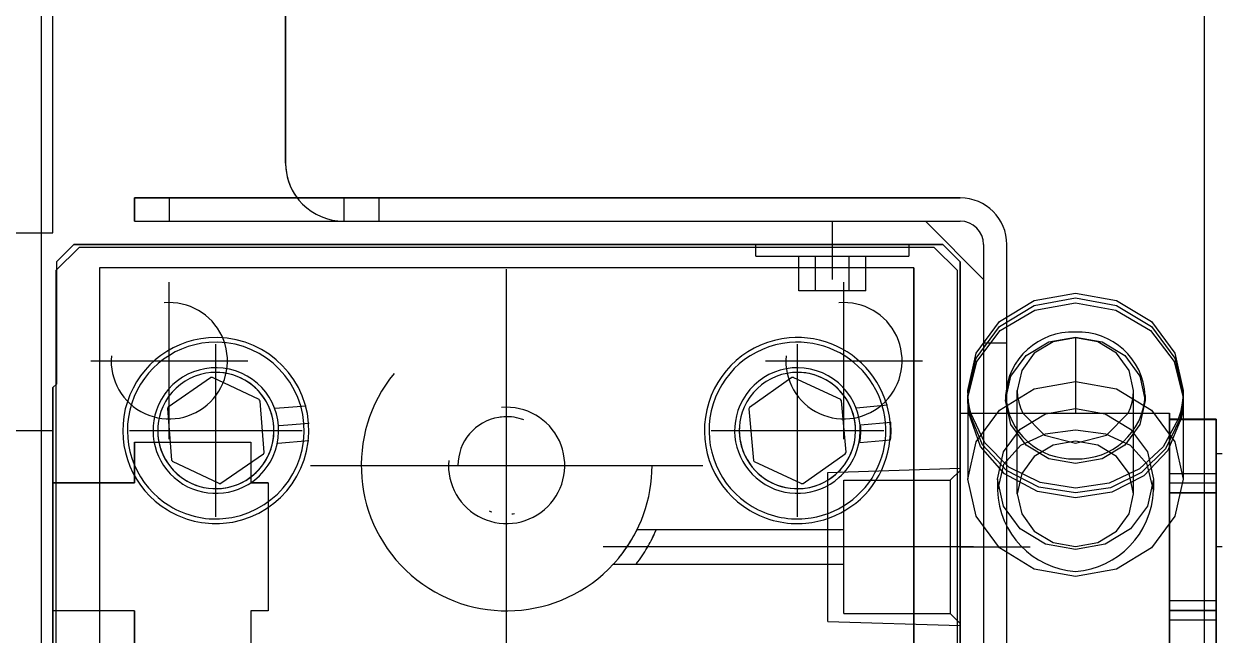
# Model space of a CAD drawing. Extents: x 250 to 718, y 586 to 1448.
# Drawn here: x 503.5 to 606.3, y 1278.6 to 1331.1 of the extents above; entities that cross this region are included whole.
import ezdxf

# ---------------------------------------------------------------- set-up
doc = ezdxf.new("R2010")
doc.units = 0
doc.layers.get('0').update_dxf_attribs({"linetype": 'CONTINUOUS'})
for name, color, linetype in [('中心线', 1, 'CONTINUOUS'), ('双点划线', 30, 'CONTINUOUS'), ('虚线', 5, 'CONTINUOUS'), ('辅助线', 8, 'CONTINUOUS')]:
    doc.layers.add(name, color=color, linetype=linetype)

msp = doc.modelspace()

# ---------------------------------------------------------------- linework, layer by layer
for p, q in [((526.009145, 1363.17633), (526.009145, 1319.17633)), ((584.009145, 1316.17633), (513.009145, 1316.17633)), ((513.009145, 1316.17633), (513.009145, 1314.17633)), ((516.009145, 1316.17633), (516.009145, 1314.17633)), ((513.009145, 1314.17633), (584.009145, 1314.17633)), ((586.009145, 1309.17633), (581.009145, 1314.17633)), ((507.809145, 1312.17633), (506.309145, 1310.67633)), ((582.509145, 1312.17633), (507.809145, 1312.17633)), ((584.009145, 1310.67633), (582.509145, 1312.17633)), ((586.009145, 1312.17633), (586.009145, 1303.97643)), ((588.009145, 1306.07223), (588.009145, 1312.17633)), ((506.309145, 1310.67633), (506.309145, 1300.17633)), ((584.009145, 1249.87633), (584.009145, 1310.67633)), ((506.309145, 1309.97633), (506.259145, 1309.92633)), ((506.259145, 1309.92633), (506.259145, 1300.12633)), ((593.909145, 1304.14713), (593.909145, 1297.67633)), ((511.009145, 1302.17633), (511.821145, 1302.17633)), ((520.197145, 1302.17633), (521.009145, 1302.17633)), ((569.009145, 1302.17633), (569.821145, 1302.17633)), ((578.197145, 1302.17633), (579.009145, 1302.17633)), ((506.309145, 1300.17633), (506.009145, 1299.87633)), ((506.009145, 1299.87633), (506.009145, 1109.17633)), ((584.659145, 1299.61563), (584.659145, 1299.19293)), ((584.659145, 1298.77033), (584.659145, 1297.67633)), ((603.159145, 1299.61563), (603.159145, 1299.19293)), ((603.159145, 1298.77033), (603.159145, 1297.14603)), ((584.009145, 1297.67633), (602.009145, 1297.67633)), ((602.009145, 1297.67633), (602.009145, 1274.67633)), ((606.009145, 1297.14603), (602.009145, 1297.14603)), ((606.009145, 1297.14603), (606.009145, 1275.20663)), ((486.009145, 1296.17633), (506.009145, 1296.17633)), ((513.009145, 1295.17633), (513.009145, 1291.67633)), ((513.009145, 1295.17633), (523.009145, 1295.17633)), ((523.009145, 1295.17633), (523.009145, 1291.67633)), ((606.509145, 1294.17633), (606.009145, 1294.17633)), ((540.009145, 1293.17633), (540.821145, 1293.17633)), ((549.197145, 1293.17633), (550.009145, 1293.17633)), ((513.009145, 1291.67633), (506.009145, 1291.67633)), ((506.259145, 1291.67633), (506.259145, 1280.67633)), ((524.509145, 1291.67633), (523.009145, 1291.67633)), ((524.509145, 1291.67633), (524.509145, 1280.67633)), ((606.009145, 1291.66113), (602.009145, 1291.66113)), ((557.112345, 1286.13983), (557.115945, 1286.14593)), ((606.509145, 1286.17633), (606.009145, 1286.17633)), ((554.561345, 1285.11373), (554.547945, 1285.09793)), ((554.602245, 1285.16243), (554.656145, 1285.22743)), ((554.680345, 1285.25683), (554.707145, 1285.28973)), ((513.009145, 1280.67633), (506.009145, 1280.67633)), ((513.009145, 1280.67633), (513.009145, 1277.17633)), ((524.509145, 1280.67633), (523.009145, 1280.67633)), ((523.009145, 1280.67633), (523.009145, 1277.17633)), ((606.009145, 1280.69153), (602.009145, 1280.69153))]:
    msp.add_line(p, q)
for points in [[(584.659145, 1299.61563), (585.363245, 1302.82373), (587.368445, 1305.54353), (590.369345, 1307.36083), (593.909145, 1307.99893)], [(584.659145, 1299.61563), (585.363245, 1302.82373), (587.368445, 1305.54353), (590.369345, 1307.36083), (593.909145, 1307.99893)], [(593.909145, 1307.99893), (597.448945, 1307.36083), (600.449845, 1305.54353), (602.455045, 1302.82373), (603.159145, 1299.61563)], [(593.909145, 1307.99893), (597.448945, 1307.36083), (600.449845, 1305.54353), (602.455045, 1302.82373), (603.159145, 1299.61563)], [(593.909145, 1304.14713), (591.995745, 1303.80223), (590.373645, 1302.81983), (589.289745, 1301.34973), (588.909145, 1299.61563)], [(593.909145, 1304.14713), (591.995745, 1303.80223), (590.373645, 1302.81983), (589.289745, 1301.34973), (588.909145, 1299.61563)], [(598.909145, 1299.61563), (598.528545, 1301.34973), (597.444645, 1302.81983), (595.822545, 1303.80223), (593.909145, 1304.14713)], [(598.909145, 1299.61563), (598.528545, 1301.34973), (597.444645, 1302.81983), (595.822545, 1303.80223), (593.909145, 1304.14713)], [(584.910045, 1297.67633), (584.800545, 1298.15533), (584.722045, 1298.63933), (584.674845, 1299.12663), (584.659145, 1299.61563)], [(584.910045, 1297.67633), (584.800545, 1298.15533), (584.722045, 1298.63933), (584.674845, 1299.12663), (584.659145, 1299.61563)], [(584.811745, 1297.67633), (584.697345, 1298.43153), (584.659145, 1299.19293)], [(584.811745, 1297.67633), (584.697345, 1298.43153), (584.659145, 1299.19293)], [(584.659145, 1298.77033), (584.662045, 1298.98163)], [(584.659145, 1298.77033), (584.662045, 1298.98163)], [(584.738245, 1297.67633), (584.678945, 1298.22213), (584.659145, 1298.77033)], [(584.738245, 1297.67633), (584.678945, 1298.22213), (584.659145, 1298.77033)], [(588.909145, 1299.61563), (588.939645, 1299.11563), (589.030845, 1298.62173), (589.181645, 1298.14003), (589.390145, 1297.67633)], [(588.909145, 1299.61563), (588.939645, 1299.11563), (589.030845, 1298.62173), (589.181645, 1298.14003), (589.390145, 1297.67633)], [(598.428145, 1297.67633), (598.636645, 1298.14003), (598.787445, 1298.62173), (598.878645, 1299.11563), (598.909145, 1299.61563)], [(598.428145, 1297.67633), (598.636645, 1298.14003), (598.787445, 1298.62173), (598.878645, 1299.11563), (598.909145, 1299.61563)], [(603.159145, 1299.61563), (603.133345, 1298.98943), (603.055945, 1298.36683), (602.927545, 1297.75123), (602.748645, 1297.14603)], [(603.159145, 1299.61563), (603.133345, 1298.98943), (603.055945, 1298.36683), (602.927545, 1297.75123), (602.748645, 1297.14603)], [(603.159145, 1299.19293), (603.141545, 1298.67633), (603.088845, 1298.16163), (603.001345, 1297.65093), (602.879145, 1297.14603)], [(603.159145, 1299.19293), (603.141545, 1298.67633), (603.088845, 1298.16163), (603.001345, 1297.65093), (602.879145, 1297.14603)], [(603.159145, 1298.77033), (603.148145, 1298.36183), (603.115245, 1297.95433), (603.060445, 1297.54873), (602.983845, 1297.14603)], [(603.159145, 1298.77033), (603.148145, 1298.36183), (603.115245, 1297.95433), (603.060445, 1297.54873), (602.983845, 1297.14603)], [(603.156245, 1298.98163), (603.159145, 1298.77033)], [(603.156245, 1298.98163), (603.159145, 1298.77033)]]:
    msp.add_lwpolyline(points)
for centre, radius, start, end in [((531.009145, 1319.17633), 5, 180, 216.8699), ((584.009145, 1312.17633), 4, 0, 90), ((584.009145, 1312.17633), 2, 0, 90), ((516.009145, 1302.17633), 5, 180, 180), ((516.009145, 1302.17633), 5, 175, 95), ((545.008045, 1293.17693), 14.0012, 180, 180), ((545.008045, 1293.17693), 14.0012, 180, 180), ((574.009145, 1302.17633), 5, 180, 180), ((574.009145, 1302.17633), 5, 175, 95), ((516.009145, 1302.17633), 4.188, 180, 180), ((516.009145, 1302.17633), 4.188, 180, 180), ((574.009145, 1302.17633), 4.188, 180, 180), ((574.009145, 1302.17633), 4.188, 180, 180), ((545.009145, 1293.17633), 12.5, 0, 0), ((545.009145, 1293.17633), 12.5, 0, 0), ((545.009145, 1293.17633), 5, 180, 180), ((545.009145, 1293.17633), 5, 175, 95), ((545.009145, 1293.17633), 4.188, 0, 0), ((545.009145, 1293.17633), 4.188, 0, 0), ((545.009145, 1293.17633), 12.5, 325.9441, 333.3494), ((545.009145, 1293.17633), 12.5, 325.9441, 333.3494), ((545.008045, 1293.17693), 14.0012, 330.0014, 332.2677), ((545.008045, 1293.17693), 14.0012, 330.0014, 332.2677), ((545.008045, 1293.17693), 14.0012, 332.4668, 334.8146), ((545.008045, 1293.17693), 14.0012, 332.4668, 334.8146), ((545.009145, 1293.17633), 12.5, 321.6699, 325.3604), ((545.009145, 1293.17633), 12.5, 321.6699, 325.3604), ((545.008045, 1293.17693), 14.0012, 322.8985, 329.6532), ((545.008045, 1293.17693), 14.0012, 322.8985, 329.6532), ((545.009145, 1293.17633), 12.5, 317.1571, 318.4795), ((545.009145, 1293.17633), 12.5, 317.1571, 318.4795), ((545.009145, 1293.17633), 12.5, 318.87, 319.5119), ((545.009145, 1293.17633), 12.5, 318.87, 319.5119), ((545.009145, 1293.17633), 12.5, 320.1185, 320.7118), ((545.009145, 1293.17633), 12.5, 320.1185, 320.7118)]:
    msp.add_arc(centre, radius, start, end)
at = {"layer": '中心线'}
for p, q in [((573.009145, 1314.17633), (573.009145, 1309.17633)), ((573.009145, 1314.17633), (573.009145, 1309.17633)), ((545.009145, 1276.30133), (545.009145, 1310.05133)), ((516.009145, 1295.42633), (516.009145, 1308.92633)), ((574.009145, 1295.42633), (574.009145, 1308.92633)), ((545.009145, 1279.00133), (545.009145, 1307.35133)), ((520.009145, 1288.75133), (520.009145, 1303.60133)), ((520.009145, 1288.81883), (520.009145, 1303.53383)), ((520.009145, 1289.08883), (520.009145, 1303.26383)), ((520.009145, 1289.42633), (520.009145, 1302.92633)), ((570.009145, 1288.75133), (570.009145, 1303.60133)), ((570.009145, 1288.81883), (570.009145, 1303.53383)), ((570.009145, 1289.08883), (570.009145, 1303.26383)), ((570.009145, 1289.42633), (570.009145, 1302.92633)), ((509.259145, 1302.17633), (522.759145, 1302.17633)), ((567.259145, 1302.17633), (580.759145, 1302.17633)), ((545.009145, 1286.42633), (545.009145, 1299.92633)), ((512.584145, 1296.17633), (527.434145, 1296.17633)), ((512.651645, 1296.17633), (527.366645, 1296.17633)), ((512.921645, 1296.17633), (527.096645, 1296.17633)), ((513.259145, 1296.17633), (526.759145, 1296.17633)), ((562.584145, 1296.17633), (577.434145, 1296.17633)), ((562.651645, 1296.17633), (577.366645, 1296.17633)), ((562.921645, 1296.17633), (577.096645, 1296.17633)), ((563.259145, 1296.17633), (576.759145, 1296.17633)), ((528.134145, 1293.17633), (561.884145, 1293.17633)), ((530.834145, 1293.17633), (559.184145, 1293.17633)), ((538.259145, 1293.17633), (551.759145, 1293.17633)), ((585.149145, 1286.17633), (553.293745, 1286.17633)), ((585.149145, 1286.17633), (555.091145, 1286.17633)), ((584.009145, 1286.17633), (590.009145, 1286.17633))]:
    msp.add_line(p, q, dxfattribs=at)
at = {"layer": '双点划线'}
for p, q in [((526.009145, 1319.17633), (526.009145, 1363.17633)), ((584.009145, 1316.17633), (513.009145, 1316.17633)), ((513.009145, 1316.17633), (513.009145, 1314.17633)), ((516.009145, 1316.17633), (516.009145, 1314.17633)), ((513.009145, 1314.17633), (584.009145, 1314.17633)), ((586.009145, 1309.17633), (581.009145, 1314.17633)), ((586.009145, 1312.17633), (586.009145, 1150.17633)), ((588.009145, 1150.17633), (588.009145, 1312.17633)), ((580.009145, 1310.17633), (510.009145, 1310.17633)), ((510.009145, 1310.17633), (510.009145, 1152.17633)), ((580.009145, 1310.17633), (580.009145, 1152.17633)), ((588.009145, 1303.67633), (586.009145, 1303.67633)), ((540.009145, 1293.17633), (540.821145, 1293.17633)), ((549.197145, 1293.17633), (550.009145, 1293.17633))]:
    msp.add_line(p, q, dxfattribs=at)
for centre, radius, start, end in [((531.009145, 1319.17633), 5, 180, 216.8699), ((584.009145, 1312.17633), 4, 0, 90), ((584.009145, 1312.17633), 2, 0, 90), ((545.009145, 1293.17633), 12.5, 0, 0), ((545.009145, 1293.17633), 12.5, 140.6919, 317.3841), ((520.009145, 1296.17633), 4.188, 180, 180), ((570.009145, 1296.17633), 4.188, 180, 180), ((545.009145, 1293.17633), 5, 180, 180), ((545.009145, 1293.17633), 4.188, 69.1245, 69.1245), ((545.009145, 1293.17633), 4.188, 99.2377, 180), ((545.009145, 1293.17633), 4.188, 72.136, 96.226), ((545.009145, 1293.17633), 12.5, 320.6919, 0)]:
    msp.add_arc(centre, radius, start, end, dxfattribs=at)
at = {"layer": '虚线'}
for p, q in [((506.009145, 1313.17633), (506.009145, 1385.17633)), ((526.009145, 1363.17633), (526.009145, 1319.17633)), ((513.009145, 1314.17633), (513.009145, 1316.17633)), ((513.009145, 1316.17633), (584.009145, 1316.17633)), ((531.009145, 1316.17633), (531.009145, 1314.17633)), ((531.009145, 1316.17633), (531.009145, 1314.17633)), ((534.009145, 1316.17633), (534.009145, 1314.17633)), ((513.009145, 1314.17633), (584.009145, 1314.17633)), ((586.009145, 1309.17633), (581.009145, 1314.17633)), ((486.009145, 1313.17633), (506.009145, 1313.17633)), ((507.809145, 1312.17633), (506.309145, 1310.67633)), ((507.809145, 1312.17633), (582.509145, 1312.17633)), ((566.430645, 1311.17633), (566.430645, 1312.17633)), ((579.587645, 1312.17633), (579.587645, 1311.17633)), ((584.009145, 1310.67633), (582.509145, 1312.17633)), ((586.009145, 1312.17633), (586.009145, 1150.17633)), ((588.009145, 1150.17633), (588.009145, 1312.17633)), ((508.259145, 1311.92633), (506.259145, 1309.92633)), ((581.759145, 1311.92633), (508.259145, 1311.92633)), ((566.430645, 1311.17633), (579.587645, 1311.17633)), ((570.122345, 1308.17633), (570.122345, 1311.17633)), ((571.565745, 1308.17633), (571.565745, 1311.17633)), ((574.452545, 1308.17633), (574.452545, 1311.17633)), ((575.895945, 1308.17633), (575.895945, 1311.17633)), ((583.759145, 1309.92633), (581.759145, 1311.92633)), ((506.309145, 1310.67633), (506.309145, 1309.97633)), ((510.009145, 1310.17633), (510.009145, 1152.17633)), ((580.009145, 1310.17633), (510.009145, 1310.17633)), ((580.009145, 1152.17633), (580.009145, 1310.17633)), ((584.009145, 1310.67633), (584.009145, 1249.87633)), ((506.259145, 1309.92633), (506.259145, 1249.89633)), ((583.759145, 1249.89633), (583.759145, 1309.92633)), ((575.895945, 1308.17633), (570.122345, 1308.17633)), ((588.009145, 1303.67633), (586.009145, 1303.67633)), ((506.309145, 1300.17633), (506.009145, 1299.87633)), ((506.009145, 951.17633), (506.009145, 1299.87633)), ((515.910945, 1298.20873), (519.564945, 1300.72923)), ((519.564945, 1300.72923), (519.566045, 1300.72933)), ((519.719145, 1300.74193), (519.720145, 1300.74193)), ((523.729945, 1298.83753), (519.720145, 1300.74173)), ((569.523145, 1300.72493), (565.892445, 1298.17103)), ((569.523145, 1300.72493), (569.524345, 1300.72503)), ((569.677245, 1300.73903), (569.678245, 1300.73913)), ((569.678245, 1300.73883), (573.705345, 1298.87153)), ((587.909145, 1299.19293), (587.909145, 1298.77033)), ((588.909145, 1290.74063), (588.909145, 1299.61563)), ((598.909145, 1290.74063), (598.909145, 1299.61563)), ((599.909145, 1299.19293), (599.909145, 1298.77033)), ((515.844145, 1298.06803), (516.199945, 1293.64343)), ((524.174145, 1294.28463), (523.818345, 1298.70923)), ((525.111145, 1298.09253), (527.772145, 1298.30653)), ((565.826945, 1298.02973), (566.223345, 1293.60853)), ((574.191345, 1294.32293), (573.794945, 1298.74413)), ((575.093345, 1298.13933), (577.752345, 1298.37763)), ((525.441645, 1296.61313), (528.033245, 1296.82153)), ((575.437345, 1296.66303), (578.026945, 1296.89513)), ((584.659145, 1297.67633), (584.659145, 1292.00843)), ((584.659145, 1297.67633), (602.009145, 1297.67633)), ((602.009145, 1274.67633), (602.009145, 1297.67633)), ((606.009145, 1297.10423), (602.009145, 1297.10423)), ((603.159145, 1297.14603), (603.159145, 1292.00843)), ((606.009145, 1275.20663), (606.009145, 1297.14603)), ((486.009145, 1296.17633), (506.009145, 1296.17633)), ((513.009145, 1291.67633), (513.009145, 1295.17633)), ((513.009145, 1295.17633), (523.009145, 1295.17633)), ((523.009145, 1295.17633), (523.009145, 1291.67633)), ((525.351845, 1295.10003), (528.012845, 1295.31393)), ((575.361445, 1295.14903), (578.020445, 1295.38743)), ((524.107345, 1294.14393), (520.453345, 1291.62343)), ((570.495145, 1291.62773), (574.125845, 1294.18163)), ((520.298145, 1291.61093), (516.288345, 1293.51513)), ((570.340045, 1291.61383), (566.312945, 1293.48113)), ((572.609145, 1292.58313), (584.009145, 1292.93903)), ((583.153145, 1291.89883), (584.009145, 1292.75483)), ((506.009145, 1291.67633), (513.009145, 1291.67633)), ((520.299145, 1291.61073), (520.298145, 1291.61073)), ((520.453345, 1291.62343), (520.452245, 1291.62333)), ((523.009145, 1291.67633), (524.509145, 1291.67633)), ((524.509145, 1291.67633), (524.509145, 1280.67633)), ((570.341045, 1291.61363), (570.340045, 1291.61353)), ((570.495145, 1291.62773), (570.493945, 1291.62763)), ((572.609145, 1279.76953), (572.609145, 1292.58313)), ((574.009145, 1291.89883), (583.153145, 1291.89883)), ((574.009145, 1280.45383), (574.009145, 1291.89883)), ((583.153145, 1291.89883), (583.153145, 1280.45383)), ((587.209145, 1292.00843), (587.209145, 1291.03643)), ((600.609145, 1292.00843), (600.609145, 1291.03643)), ((606.009145, 1292.46823), (602.009145, 1292.46823)), ((602.009145, 1291.67633), (606.009145, 1291.67633)), ((606.009145, 1291.66113), (602.009145, 1291.66113)), ((600.609145, 1291.01863), (600.609145, 1291.03643)), ((602.009145, 1290.81253), (606.009145, 1290.81253)), ((606.009145, 1290.81233), (602.009145, 1290.81233)), ((556.211245, 1287.62983), (556.181145, 1287.56943)), ((556.234145, 1287.67633), (556.211345, 1287.63003)), ((556.234145, 1287.67633), (574.009145, 1287.67633)), ((557.400945, 1286.66153), (557.423545, 1286.70463)), ((554.957645, 1285.60813), (554.989245, 1285.64983)), ((555.084045, 1285.77733), (555.115645, 1285.82053)), ((555.350045, 1286.15383), (555.360245, 1286.16883)), ((555.355245, 1286.16143), (555.365345, 1286.17633)), ((555.360345, 1286.16893), (555.365345, 1286.17633)), ((557.133445, 1286.17633), (557.091145, 1286.10353)), ((557.091245, 1286.10343), (557.133545, 1286.17623)), ((557.115945, 1286.14593), (557.133545, 1286.17633)), ((554.174345, 1284.67633), (574.009145, 1284.67633)), ((554.424345, 1284.95413), (554.368045, 1284.89023)), ((554.547945, 1285.09793), (554.515845, 1285.06013)), ((554.601245, 1285.16123), (554.561345, 1285.11373)), ((554.656145, 1285.22743), (554.680345, 1285.25683)), ((556.143445, 1284.68953), (556.133345, 1284.67623)), ((556.175145, 1284.73113), (556.143545, 1284.68953)), ((556.369145, 1284.99403), (556.383345, 1285.01373)), ((606.009145, 1281.54033), (602.009145, 1281.54033)), ((513.009145, 1280.67633), (506.009145, 1280.67633)), ((513.009145, 1277.17633), (513.009145, 1280.67633)), ((523.009145, 1280.67633), (523.009145, 1277.17633)), ((524.509145, 1280.67633), (523.009145, 1280.67633)), ((574.009145, 1280.45383), (583.153145, 1280.45383)), ((583.153145, 1280.45383), (584.009145, 1279.59783)), ((606.009145, 1280.69153), (602.009145, 1280.69153)), ((606.009145, 1280.67633), (602.009145, 1280.67633)), ((572.609145, 1279.76953), (584.009145, 1279.41363)), ((606.009145, 1279.88443), (602.009145, 1279.88443))]:
    msp.add_line(p, q, dxfattribs=at)
for points in [[(584.659145, 1299.19293), (585.363245, 1302.40113), (587.368445, 1305.12093), (590.369345, 1306.93813), (593.909145, 1307.57633)], [(584.659145, 1299.19293), (585.363245, 1302.40113), (587.368445, 1305.12093), (590.369345, 1306.93813), (593.909145, 1307.57633)], [(584.662045, 1298.98163), (585.431745, 1302.12433), (587.451345, 1304.77253), (590.423245, 1306.53563), (593.909145, 1307.15373)], [(584.662045, 1298.98163), (585.431745, 1302.12433), (587.451345, 1304.77253), (590.423245, 1306.53563), (593.909145, 1307.15373)], [(593.909145, 1307.57633), (597.448945, 1306.93813), (600.449845, 1305.12093), (602.455045, 1302.40113), (603.159145, 1299.19293)], [(593.909145, 1307.57633), (597.448945, 1306.93813), (600.449845, 1305.12093), (602.455045, 1302.40113), (603.159145, 1299.19293)], [(593.909145, 1307.15373), (597.395045, 1306.53563), (600.366945, 1304.77253), (602.386545, 1302.12433), (603.156245, 1298.98163)], [(593.909145, 1307.15373), (597.395045, 1306.53563), (600.366945, 1304.77253), (602.386545, 1302.12433), (603.156245, 1298.98163)], [(587.909145, 1298.77033), (588.365845, 1300.85133), (589.666545, 1302.61553), (591.613045, 1303.79423), (593.909145, 1304.20823)], [(587.909145, 1298.77033), (588.365845, 1300.85133), (589.666545, 1302.61553), (591.613045, 1303.79423), (593.909145, 1304.20823)], [(593.909145, 1304.20823), (596.205245, 1303.79423), (598.151745, 1302.61553), (599.452445, 1300.85133), (599.909145, 1298.77033)], [(593.909145, 1304.20823), (596.205245, 1303.79423), (598.151745, 1302.61553), (599.452445, 1300.85133), (599.909145, 1298.77033)], [(584.659145, 1292.00843), (585.363245, 1295.21663), (587.368445, 1297.93643), (590.369345, 1299.75363), (593.909145, 1300.39183)], [(584.659145, 1292.00843), (585.363245, 1295.21663), (587.368445, 1297.93643), (590.369345, 1299.75363), (593.909145, 1300.39183)], [(593.909145, 1300.39183), (597.448945, 1299.75363), (600.449845, 1297.93643), (602.455045, 1295.21663), (603.159145, 1292.00843)], [(593.909145, 1300.39183), (597.448945, 1299.75363), (600.449845, 1297.93643), (602.455045, 1295.21663), (603.159145, 1292.00843)], [(593.909145, 1293.33253), (591.613045, 1293.74643), (589.666545, 1294.92523), (588.365845, 1296.68943), (587.909145, 1298.77033)], [(593.909145, 1293.33253), (591.613045, 1293.74643), (589.666545, 1294.92523), (588.365845, 1296.68943), (587.909145, 1298.77033)], [(599.909145, 1298.77033), (599.452445, 1296.68943), (598.151745, 1294.92523), (596.205245, 1293.74643), (593.909145, 1293.33253)], [(599.909145, 1298.77033), (599.452445, 1296.68943), (598.151745, 1294.92523), (596.205245, 1293.74643), (593.909145, 1293.33253)], [(587.209145, 1292.00843), (587.719145, 1294.33223), (589.171545, 1296.30223), (591.345145, 1297.61853), (593.909145, 1298.08073)], [(587.209145, 1292.00843), (587.719145, 1294.33223), (589.171545, 1296.30223), (591.345145, 1297.61853), (593.909145, 1298.08073)], [(593.909145, 1298.08073), (596.473145, 1297.61853), (598.646745, 1296.30223), (600.099145, 1294.33223), (600.609145, 1292.00843)], [(593.909145, 1298.08073), (596.473145, 1297.61853), (598.646745, 1296.30223), (600.099145, 1294.33223), (600.609145, 1292.00843)], [(593.909145, 1290.38703), (590.650745, 1290.92433), (587.810145, 1292.46753), (585.751245, 1294.81863), (584.738245, 1297.67633)], [(593.909145, 1290.38703), (590.650745, 1290.92433), (587.810145, 1292.46753), (585.751245, 1294.81863), (584.738245, 1297.67633)], [(593.909145, 1290.80963), (590.761545, 1291.30993), (587.989545, 1292.75113), (585.924145, 1294.96113), (584.811745, 1297.67633)], [(593.909145, 1290.80963), (590.761545, 1291.30993), (587.989545, 1292.75113), (585.924145, 1294.96113), (584.811745, 1297.67633)], [(593.909145, 1291.23223), (590.873845, 1291.69643), (588.174645, 1293.03763), (586.110445, 1295.10733), (584.910045, 1297.67633)], [(593.909145, 1291.23223), (590.873845, 1291.69643), (588.174645, 1293.03763), (586.110445, 1295.10733), (584.910045, 1297.67633)], [(589.390145, 1297.67633), (591.235045, 1295.78653), (593.909145, 1295.08403)], [(589.390145, 1297.67633), (591.235045, 1295.78653), (593.909145, 1295.08403)], [(593.909145, 1295.08403), (596.583245, 1295.78653), (598.428145, 1297.67633)], [(593.909145, 1295.08403), (596.583245, 1295.78653), (598.428145, 1297.67633)], [(602.879145, 1297.14603), (601.658045, 1294.61483), (599.595545, 1292.58083), (596.915545, 1291.26473), (593.909145, 1290.80963)], [(602.879145, 1297.14603), (601.658045, 1294.61483), (599.595545, 1292.58083), (596.915545, 1291.26473), (593.909145, 1290.80963)], [(602.748645, 1297.14603), (601.453845, 1294.76533), (599.402645, 1292.87083), (596.800845, 1291.65243), (593.909145, 1291.23223)], [(602.983845, 1297.14603), (601.847945, 1294.46773), (599.782145, 1292.29353), (597.028345, 1290.87803), (593.909145, 1290.38703)], [(602.748645, 1297.14603), (601.453845, 1294.76533), (599.402645, 1292.87083), (596.800845, 1291.65243), (593.909145, 1291.23223)], [(602.983845, 1297.14603), (601.847945, 1294.46773), (599.782145, 1292.29353), (597.028345, 1290.87803), (593.909145, 1290.38703)], [(593.909145, 1296.19863), (591.314445, 1295.87423), (589.179445, 1294.90423), (587.736245, 1293.27093), (587.209145, 1291.03643)], [(593.909145, 1296.19863), (591.314445, 1295.87423), (589.179445, 1294.90423), (587.736245, 1293.27093), (587.209145, 1291.03643)], [(600.609145, 1291.03643), (600.080145, 1293.27463), (598.640645, 1294.90293), (596.513745, 1295.87153), (593.909145, 1296.19863)], [(600.609145, 1291.03643), (600.080145, 1293.27463), (598.640645, 1294.90293), (596.513745, 1295.87153), (593.909145, 1296.19863)], [(593.909145, 1295.27213), (591.995745, 1294.92723), (590.373645, 1293.94493), (589.289745, 1292.47473), (588.909145, 1290.74063)], [(593.909145, 1295.27213), (591.995745, 1294.92723), (590.373645, 1293.94493), (589.289745, 1292.47473), (588.909145, 1290.74063)], [(598.909145, 1290.74063), (598.528545, 1292.47473), (597.444645, 1293.94493), (595.822545, 1294.92723), (593.909145, 1295.27213)], [(598.909145, 1290.74063), (598.528545, 1292.47473), (597.444645, 1293.94493), (595.822545, 1294.92723), (593.909145, 1295.27213)], [(593.909145, 1283.62513), (590.369345, 1284.26323), (587.368445, 1286.08053), (585.363245, 1288.80033), (584.659145, 1292.00843)], [(593.909145, 1283.62513), (590.369345, 1284.26323), (587.368445, 1286.08053), (585.363245, 1288.80033), (584.659145, 1292.00843)], [(593.909145, 1285.93623), (591.345145, 1286.39843), (589.171545, 1287.71473), (587.719145, 1289.68473), (587.209145, 1292.00843)], [(593.909145, 1285.93623), (591.345145, 1286.39843), (589.171545, 1287.71473), (587.719145, 1289.68473), (587.209145, 1292.00843)], [(600.609145, 1292.00843), (600.099145, 1289.68473), (598.646745, 1287.71473), (596.473145, 1286.39843), (593.909145, 1285.93623)], [(603.159145, 1292.00843), (602.455045, 1288.80033), (600.449845, 1286.08053), (597.448945, 1284.26323), (593.909145, 1283.62513)], [(603.159145, 1292.00843), (602.455045, 1288.80033), (600.449845, 1286.08053), (597.448945, 1284.26323), (593.909145, 1283.62513)], [(600.609145, 1292.00843), (600.099145, 1289.68473), (598.646745, 1287.71473), (596.473145, 1286.39843), (593.909145, 1285.93623)], [(588.909145, 1290.74063), (589.289745, 1289.00643), (590.373645, 1287.53633), (591.995745, 1286.55403), (593.909145, 1286.20903)], [(588.909145, 1290.74063), (589.289745, 1289.00643), (590.373645, 1287.53633), (591.995745, 1286.55403), (593.909145, 1286.20903)], [(593.909145, 1286.20903), (595.822545, 1286.55403), (597.444645, 1287.53633), (598.528545, 1289.00643), (598.909145, 1290.74063)], [(593.909145, 1286.20903), (595.822545, 1286.55403), (597.444645, 1287.53633), (598.528545, 1289.00643), (598.909145, 1290.74063)]]:
    msp.add_lwpolyline(points, dxfattribs=at)
for centre, radius, start, end in [((531.009145, 1319.17633), 5, 180, 270), ((584.009145, 1312.17633), 4, 0, 90), ((584.009145, 1312.17633), 2, 0, 90), ((545.009145, 1293.17633), 14, 180, 180), ((545.009145, 1293.17633), 14, 180, 180), ((545.009145, 1293.17633), 14, 180, 180), ((520.009145, 1296.17633), 10, 184.5972, 184.5972), ((516.009145, 1302.17633), 4.188, 180, 180), ((516.009145, 1302.17633), 4.188, 180, 180), ((570.009145, 1296.17633), 10, 185.1233, 185.1233), ((574.009145, 1302.17633), 4.188, 180, 180), ((574.009145, 1302.17633), 4.188, 180, 180), ((520.009145, 1296.17633), 9.5, 184.5972, 184.5972), ((545.008545, 1293.17663), 12.5006, 0, 0), ((545.008545, 1293.17663), 12.5006, 0, 0), ((570.009145, 1296.17633), 9.5, 185.1233, 185.1233), ((520.009145, 1296.17633), 8, 274.5972, 274.5972), ((520.009145, 1296.17633), 8, 94.5972, 238.5974), ((520.009145, 1296.17633), 8, 274.5972, 94.5972), ((570.008045, 1296.17633), 8.0511, 185.1233, 185.1233), ((570.009145, 1296.17633), 8, 95.1233, 239.1233), ((570.009145, 1296.17633), 8, 275.1233, 95.1233), ((593.641245, 1298.89743), 5.7397, 87.3245, 177.0497), ((594.177045, 1298.89733), 5.7397, 2.9538, 92.675), ((520.009145, 1296.17633), 7.6, 94.5972, 238.5974), ((520.009145, 1296.17633), 7.6, 94.5972, 238.5974), ((520.009145, 1296.17633), 7.6, 274.5972, 94.5972), ((520.009145, 1296.17633), 7.6, 274.5972, 94.5972), ((545.009145, 1293.17633), 10.5, 180, 180), ((545.009145, 1293.17633), 10.5, 180, 180), ((545.009145, 1293.17633), 10, 0, 0), ((570.009145, 1296.17633), 7.6, 95.1233, 239.1233), ((570.009145, 1296.17633), 7.6, 95.1233, 239.1233), ((570.009145, 1296.17633), 7.6, 275.1233, 95.1233), ((570.009145, 1296.17633), 7.6, 275.1233, 95.1233), ((545.009145, 1293.17633), 9.134, 0, 0), ((520.009145, 1296.17633), 5.5, 270, 270), ((520.009145, 1296.17633), 5.5, 270, 270), ((520.009145, 1296.17633), 5.5, 270, 270), ((520.009145, 1296.17633), 5.25, 184.5972, 184.5972), ((520.009145, 1296.17633), 5.25, 184.5972, 184.5972), ((520.009145, 1296.17633), 5, 335.9497, 335.9497), ((520.009145, 1296.17633), 5, 175, 95), ((520.009145, 1296.17633), 5.4, 335.9497, 155.9497), ((520.009145, 1296.17633), 5.4, 335.9497, 155.9497), ((520.009145, 1296.17633), 5, 335.9497, 155.9497), ((570.009145, 1296.17633), 5.45, 185.1233, 185.1233), ((570.009145, 1296.17633), 5.45, 185.1233, 185.1233), ((570.009145, 1296.17633), 5.45, 185.1233, 185.1233), ((570.009145, 1296.17633), 5.25, 185.1233, 185.1233), ((570.009145, 1296.17633), 5.25, 185.1233, 185.1233), ((570.009145, 1296.17633), 5, 336.4756, 336.4756), ((570.009145, 1296.17633), 5, 175, 95), ((570.009145, 1296.17633), 5.4, 336.4756, 156.4756), ((570.009145, 1296.17633), 5.4, 336.4756, 156.4756), ((570.009145, 1296.17633), 5, 336.4756, 156.4756), ((520.009145, 1296.17633), 4.188, 180, 180), ((520.009145, 1296.17633), 4.188, 180, 180), ((520.009145, 1296.17633), 4.5745, 93.6218, 95.5728), ((520.009145, 1296.17633), 4.5745, 93.6344, 95.5584), ((570.009145, 1296.17633), 4.188, 180, 180), ((570.009145, 1296.17633), 4.188, 180, 180), ((570.009145, 1296.17633), 4.5745, 94.1478, 96.0986), ((520.009145, 1296.17633), 4.5745, 33.6219, 35.5728), ((520.009145, 1296.17633), 4.5745, 33.6219, 35.5728), ((570.009145, 1296.17633), 4.5745, 34.1479, 36.0989), ((593.641245, 1299.48863), 5.7397, 182.9538, 272.675), ((594.177045, 1299.48853), 5.7397, 267.3245, 357.0497), ((520.009145, 1296.17633), 5.4, 155.9497, 310.9005), ((520.009145, 1296.17633), 5.4, 155.9497, 310.9005), ((520.009145, 1296.17633), 5, 155.9497, 310.9005), ((520.009145, 1296.17633), 4.5745, 153.622, 155.5732), ((570.009145, 1296.17633), 5.4, 156.4756, 311.4264), ((570.009145, 1296.17633), 5.4, 156.4756, 311.4264), ((570.009145, 1296.17633), 5, 156.4756, 311.4264), ((570.009145, 1296.17633), 4.5745, 154.1478, 156.0987), ((570.009145, 1296.17633), 4.5745, 154.1478, 156.0987), ((545.009145, 1293.17633), 4.1879, 96.2266, 99.2377), ((545.009145, 1293.17633), 4.1879, 96.2266, 99.2377), ((545.009145, 1293.17633), 4.1879, 69.1245, 72.136), ((545.009145, 1293.17633), 4.1879, 69.1245, 72.136), ((570.008045, 1296.17633), 8.0511, 354.3771, 5.1222), ((520.009145, 1296.17633), 0.0078, 123.2451, 123.2451), ((570.009145, 1296.17633), 0.0078, 123.7711, 123.7711), ((570.009145, 1296.17633), 5.45, 349.1354, 5.1234), ((570.009145, 1296.17633), 5.45, 349.1354, 5.1234), ((520.009145, 1296.17633), 4.5745, 213.6219, 215.5728), ((520.009145, 1296.17633), 5, 310.9005, 335.9497), ((520.009145, 1296.17633), 5.4, 310.9005, 335.9497), ((520.009145, 1296.17633), 5.4, 310.9005, 335.9497), ((520.009145, 1296.17633), 4.5745, 333.622, 335.5732), ((520.009145, 1296.17633), 4.5745, 333.622, 335.5732), ((570.009145, 1296.17633), 5, 311.4264, 336.4756), ((570.009145, 1296.17633), 5.4, 311.4264, 336.4756), ((570.009145, 1296.17633), 5.4, 311.4264, 336.4756), ((570.009145, 1296.17633), 4.5745, 334.1478, 336.0987), ((570.009145, 1296.17633), 4.5745, 214.1479, 216.0989), ((570.009145, 1296.17633), 4.5745, 214.1479, 216.0989), ((520.009145, 1296.17633), 4.5745, 273.6218, 275.5728), ((570.009145, 1296.17633), 4.5745, 274.1478, 276.0986), ((570.009145, 1296.17633), 4.5745, 274.1605, 276.0842), ((594.439445, 1291.26873), 7.234, 181.8401, 265.7959), ((593.378845, 1291.26933), 7.2346, 274.2036, 358.0143), ((520.009145, 1296.17633), 7.6, 238.5974, 274.5972), ((520.009145, 1296.17633), 7.6, 238.5974, 274.5972), ((570.009145, 1296.17633), 7.6, 239.1233, 275.1233), ((570.009145, 1296.17633), 7.6, 239.1233, 275.1233), ((520.009145, 1296.17633), 8, 238.5974, 274.5972), ((545.009145, 1293.17633), 4.1879, 249.1245, 252.136), ((545.009145, 1293.17633), 4.1879, 249.1245, 252.136), ((545.009145, 1293.17633), 4.1879, 276.2266, 279.2377), ((545.009145, 1293.17633), 4.1879, 276.2266, 279.2377), ((570.009145, 1296.17633), 8, 239.1233, 275.1233), ((545.008545, 1293.17663), 12.5006, 333.1369, 333.8962), ((545.008545, 1293.17663), 12.5006, 333.1369, 333.8962), ((545.009145, 1293.17633), 14, 333.0509, 336.8675), ((545.009145, 1293.17633), 14, 333.0509, 336.8675), ((545.008545, 1293.17663), 12.5006, 320.7118, 321.6695), ((545.008545, 1293.17663), 12.5006, 320.7118, 321.6695), ((545.008545, 1293.17663), 12.5006, 325.3628, 325.9441), ((545.008545, 1293.17663), 12.5006, 325.3628, 325.9441)]:
    msp.add_arc(centre, radius, start, end, dxfattribs=at)
at = {"layer": '辅助线'}
for p, q in [((505.009145, 822.67633), (505.009145, 1447.67633)), ((605.009145, 822.67633), (605.009145, 1447.67633))]:
    msp.add_line(p, q, dxfattribs=at)

doc.saveas('drawing.dxf')
